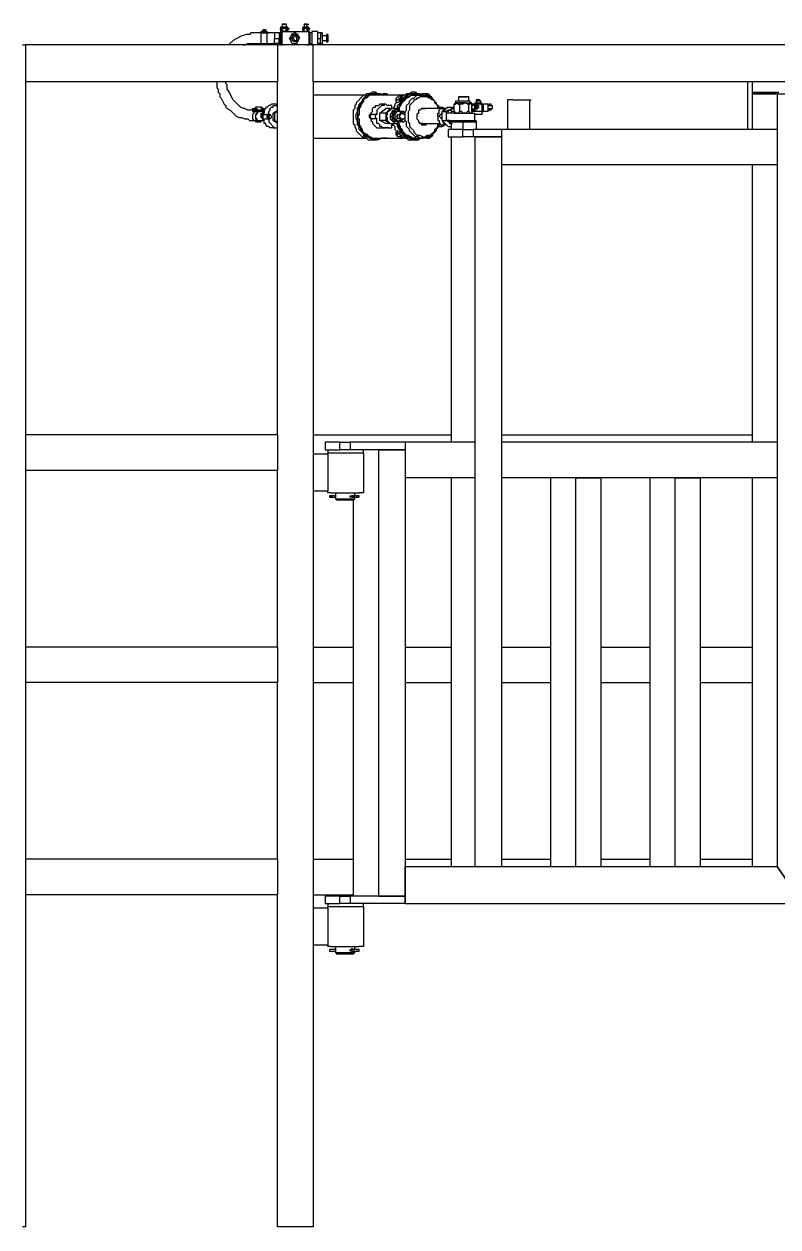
# Model space of a CAD drawing. Extents: x 855 to 1547, y 199 to 1196.
# Drawn here: x 897.3 to 949.6, y 198.6 to 282.2 of the extents above; entities that cross this region are included whole.
import ezdxf

# ---------------------------------------------------------------- set-up
doc = ezdxf.new("R2010")
doc.units = 0
doc.layers.add('2345-64C-02_Sort_layout', color=7, linetype='CONTINUOUS')

msp = doc.modelspace()

# ---------------------------------------------------------------- linework, layer by layer
at = {"layer": '2345-64C-02_Sort_layout', "color": 7}
for points in [[(913.83904, 281.63983), (913.73603, 281.63983)], [(913.73603, 281.63983), (913.83904, 281.63983)], [(913.73603, 281.53681), (913.73603, 281.63983)], [(914.04507, 281.63983), (914.04507, 281.74284), (913.83904, 281.74284), (913.83904, 281.53681), (914.04507, 281.53681), (914.04507, 281.63983), (913.94206, 281.74284), (913.94206, 281.53681), (913.94206, 281.63983), (914.04507, 281.63983)], [(914.14809, 281.63983), (914.04507, 281.63983)], [(914.04507, 281.63983), (914.14809, 281.63983)], [(914.14809, 281.53681), (914.14809, 281.63983)], [(915.17824, 281.94887), (915.07522, 281.94887), (915.07522, 281.84586), (915.17824, 281.84586)], [(915.07522, 281.74284), (915.07522, 281.84586), (915.17824, 281.84586)], [(915.17824, 281.84586), (915.07522, 281.84586)], [(915.07522, 281.74284), (915.07522, 281.63983)], [(915.07522, 281.74284), (915.07522, 281.63983), (915.17824, 281.63983)], [(915.17824, 281.63983), (915.07522, 281.63983), (915.07522, 281.53681)], [(915.17824, 281.63983), (915.07522, 281.63983)], [(915.07522, 281.63983), (915.07522, 281.53681)], [(915.17824, 282.1549), (915.17824, 281.94887)], [(915.17824, 282.1549), (915.28125, 282.1549)], [(915.17824, 282.1549), (915.28125, 282.1549), (915.17824, 282.1549)], [(915.48728, 281.94887), (915.17824, 281.94887)], [(915.17824, 281.74284), (915.17824, 281.84586)], [(915.28125, 281.84586), (915.17824, 281.84586)], [(915.28125, 281.84586), (915.17824, 281.84586)], [(915.17824, 281.63983), (915.17824, 281.74284)], [(915.28125, 281.63983), (915.17824, 281.74284)], [(915.17824, 281.63983), (916.9295, 281.63983)], [(915.17824, 281.63983), (915.17824, 281.53681)], [(915.17824, 281.63983), (916.9295, 281.63983)], [(915.28125, 282.1549), (915.38427, 282.1549)], [(915.48728, 282.1549), (915.28125, 282.1549)], [(915.48728, 281.84586), (915.38427, 281.84586), (915.28125, 281.84586), (915.48728, 281.84586)], [(915.48728, 281.74284), (915.38427, 281.63983), (915.28125, 281.63983)], [(915.48728, 282.1549), (915.38427, 282.1549)], [(915.48728, 281.94887), (915.48728, 282.1549)], [(915.5903, 281.84586), (915.5903, 281.94887), (915.48728, 281.94887)], [(915.48728, 281.74284), (915.48728, 281.84586)], [(915.5903, 281.84586), (915.48728, 281.84586)], [(915.5903, 281.84586), (915.48728, 281.84586)], [(915.48728, 281.63983), (915.48728, 281.74284)], [(915.5903, 281.74284), (915.5903, 281.63983), (915.48728, 281.63983)], [(915.5903, 281.84586), (915.69331, 281.84586)], [(915.5903, 281.74284), (915.5903, 281.84586)], [(915.5903, 281.63983), (915.5903, 281.74284)], [(916.72347, 281.94887), (916.62045, 281.94887), (916.62045, 281.84586)], [(916.62045, 281.84586), (916.72347, 281.84586)], [(916.62045, 281.84586), (916.72347, 281.84586)], [(916.62045, 281.74284), (916.62045, 281.84586)], [(916.9295, 281.84586), (916.82648, 281.84586), (916.62045, 281.84586)], [(916.62045, 281.74284), (916.62045, 281.63983)], [(916.62045, 281.63983), (916.72347, 281.74284)], [(916.62045, 281.74284), (916.62045, 281.63983)], [(916.72347, 282.1549), (916.82648, 282.1549)], [(916.72347, 282.1549), (916.72347, 281.94887)], [(916.72347, 282.1549), (916.82648, 282.1549), (916.72347, 282.1549)], [(916.9295, 281.94887), (916.72347, 281.94887)], [(916.72347, 281.74284), (916.72347, 281.84586)], [(916.82648, 281.84586), (916.72347, 281.84586)], [(916.82648, 281.63983), (916.72347, 281.63983), (916.72347, 281.74284)], [(916.82648, 282.1549), (916.9295, 282.1549)], [(916.9295, 282.1549), (916.82648, 282.1549)], [(916.82648, 281.84586), (917.03251, 281.84586)], [(916.9295, 281.74284), (916.9295, 281.63983), (916.82648, 281.63983)], [(916.9295, 282.1549), (917.03251, 282.1549)], [(916.9295, 281.94887), (916.9295, 282.1549)], [(917.03251, 281.84586), (917.03251, 281.94887), (916.9295, 281.94887)], [(916.9295, 281.74284), (916.9295, 281.84586)], [(917.03251, 281.84586), (916.9295, 281.84586)], [(917.03251, 281.63983), (916.9295, 281.74284)], [(917.03251, 281.53681), (917.03251, 281.63983), (916.9295, 281.63983)], [(917.03251, 281.53681), (917.03251, 281.63983), (916.9295, 281.63983)], [(917.03251, 281.63983), (916.9295, 281.63983)], [(917.03251, 281.84586), (917.13553, 281.84586)], [(917.03251, 281.74284), (917.03251, 281.84586)], [(917.03251, 281.63983), (917.03251, 281.74284)], [(917.03251, 281.74284), (917.03251, 281.63983)], [(917.03251, 281.63983), (917.03251, 281.53681)], [(917.6506, 281.63983), (917.23854, 281.63983)], [(917.23854, 281.63983), (917.23854, 280.71269)], [(917.6506, 281.63983), (917.6506, 280.71269)], [(897.1506, 280.71269), (897.35663, 280.71269)], [(914.86919, 280.71269), (897.35663, 280.71269)], [(914.86919, 280.71269), (914.86919, 278.13731), (897.35663, 278.13731)], [(897.35663, 280.71269), (897.35663, 278.13731)], [(913.73603, 281.53681), (913.01492, 281.53681), (912.91191, 281.4338), (912.70588, 281.4338), (912.39683, 281.33078), (911.77874, 281.02174), (911.4697, 280.71269)], [(912.49985, 280.71269), (912.60286, 280.71269), (912.80889, 280.81571), (913.73603, 280.81571)], [(913.73603, 280.81571), (913.73603, 281.53681), (914.14809, 281.53681)], [(913.73603, 281.53681), (913.83904, 281.53681)], [(913.73603, 280.81571), (914.14809, 280.81571)], [(914.66316, 281.53681), (914.56015, 281.53681), (914.35412, 281.53681), (914.14809, 281.53681)], [(914.14809, 280.81571), (914.14809, 281.53681)], [(914.14809, 281.53681), (914.2511, 281.53681)], [(914.14809, 280.81571), (914.35412, 280.81571), (914.45713, 280.81571), (914.66316, 280.81571)], [(914.97221, 281.53681), (914.66316, 281.53681)], [(914.66316, 281.53681), (914.66316, 281.12475)], [(914.97221, 281.12475), (914.66316, 281.12475)], [(914.66316, 280.81571), (914.66316, 281.12475)], [(914.97221, 280.81571), (914.66316, 280.81571)], [(914.86919, 280.71269), (914.97221, 280.71269)], [(915.07522, 281.53681), (914.97221, 281.53681)], [(914.97221, 281.53681), (914.97221, 281.12475)], [(914.97221, 280.81571), (914.97221, 281.12475)], [(914.97221, 280.81571), (915.07522, 280.81571), (915.17824, 280.81571)], [(917.23854, 280.71269), (914.97221, 280.71269)], [(915.07522, 281.53681), (915.17824, 281.53681)], [(915.07522, 280.81571), (915.07522, 281.53681)], [(915.07522, 281.53681), (915.07522, 281.12475)], [(915.07522, 281.12475), (915.07522, 280.81571)], [(915.07522, 280.81571), (915.07522, 280.71269), (915.17824, 280.71269)], [(915.07522, 280.81571), (915.07522, 280.71269)], [(915.17824, 280.81571), (915.17824, 281.53681)], [(915.17824, 280.81571), (915.17824, 280.71269)], [(916.9295, 280.71269), (915.17824, 280.71269)], [(915.69331, 281.12475), (915.89934, 281.53681)], [(915.69331, 281.12475), (915.79633, 281.02174), (915.79633, 280.91872), (915.89934, 280.81571), (916.20839, 280.81571)], [(916.10538, 280.91872), (916.00236, 280.91872), (915.89934, 281.02174), (915.89934, 281.12475), (915.79633, 281.12475), (915.79633, 281.22777), (915.89934, 281.22777), (915.89934, 281.33078), (916.00236, 281.4338), (916.20839, 281.4338), (916.20839, 281.33078), (916.31141, 281.22777), (916.31141, 281.02174), (916.20839, 281.02174), (916.20839, 280.91872), (916.10538, 280.91872)], [(916.41442, 281.22777), (916.31141, 281.33078), (916.31141, 281.4338), (916.20839, 281.4338), (916.10538, 281.53681), (916.00236, 281.53681), (916.00236, 281.4338), (915.89934, 281.4338)], [(916.10538, 281.02174), (916.20839, 281.02174), (916.20839, 281.22777), (916.10538, 281.33078), (916.00236, 281.33078), (916.00236, 281.22777), (915.89934, 281.22777), (915.89934, 281.12475), (916.00236, 281.12475), (916.00236, 281.02174), (916.10538, 281.02174)], [(916.20839, 280.81571), (916.41442, 281.22777)], [(916.9295, 280.71269), (917.03251, 280.71269), (917.03251, 280.81571)], [(916.9295, 280.71269), (917.03251, 280.71269), (917.03251, 280.81571)], [(917.13553, 281.53681), (917.03251, 281.53681)], [(917.03251, 281.53681), (917.03251, 280.81571)], [(917.03251, 281.53681), (917.03251, 280.81571)], [(917.03251, 280.81571), (917.13553, 280.81571), (917.23854, 280.81571)], [(917.03251, 280.81571), (917.03251, 280.71269)], [(917.23854, 281.53681), (917.13553, 281.53681)], [(917.13553, 280.81571), (917.13553, 281.53681)], [(917.23854, 280.71269), (917.34156, 280.71269)], [(978.84156, 280.71269), (917.34156, 280.71269)], [(978.84156, 278.13731), (917.34156, 278.13731), (917.34156, 280.71269)], [(917.85663, 281.53681), (917.6506, 281.53681)], [(917.85663, 281.12475), (917.6506, 281.12475)], [(917.85663, 280.81571), (917.6506, 280.81571)], [(917.95965, 281.53681), (917.85663, 281.53681)], [(917.85663, 281.53681), (917.85663, 281.12475)], [(917.85663, 280.81571), (917.85663, 281.12475)], [(917.85663, 280.81571), (917.95965, 280.81571)], [(917.95965, 281.53681), (917.95965, 280.81571)], [(918.26869, 281.33078), (917.95965, 281.33078)], [(917.95965, 281.02174), (918.26869, 281.02174)], [(918.37171, 281.4338), (918.26869, 281.4338)], [(918.26869, 281.4338), (918.26869, 280.91872)], [(918.26869, 280.91872), (918.37171, 280.91872)], [(918.37171, 281.4338), (918.37171, 280.91872)], [(897.35663, 278.13731), (897.35663, 253.61973)], [(910.64558, 278.13731), (910.64558, 277.72525), (910.74859, 277.62224), (910.74859, 277.41621), (910.85161, 277.31319), (910.85161, 277.10716), (910.95462, 277.00415), (911.16065, 276.59209), (911.26367, 276.48907), (911.26367, 276.38606), (911.36668, 276.28304), (911.57271, 276.18003), (911.98477, 275.76797), (912.1908, 275.66495), (912.39683, 275.66495), (912.60286, 275.56194), (912.80889, 275.56194), (912.91191, 275.45892), (913.01492, 275.45892), (913.22095, 275.45892), (913.22095, 275.45892)], [(913.11794, 276.18003), (912.80889, 276.18003), (912.60286, 276.28304), (912.49985, 276.28304), (912.29382, 276.38606), (911.77874, 276.90113), (911.4697, 277.51922), (911.36668, 277.62224), (911.36668, 277.93128), (911.26367, 278.0343), (911.26367, 278.13731)], [(914.86919, 253.61973), (914.86919, 278.13731)], [(917.34156, 278.13731), (917.34156, 252.28053)], [(921.46216, 277.41621), (921.25613, 277.31319), (921.0501, 277.31319), (920.94708, 277.21018), (920.84407, 277.21018), (920.32899, 276.6951), (920.32899, 276.59209), (920.22598, 276.48907), (920.22598, 276.28304), (920.12296, 276.18003), (920.12296, 275.25289), (920.22598, 275.14988), (920.22598, 275.04686), (920.32899, 274.84083), (920.32899, 274.73782), (920.63804, 274.42877), (920.74105, 274.32576), (920.84407, 274.32576), (920.94708, 274.22274), (921.0501, 274.22274), (921.15311, 274.11973), (921.46216, 274.11973)], [(922.18326, 277.21018), (922.08025, 277.21018), (921.97723, 277.31319), (921.35914, 277.31319), (921.25613, 277.21018), (921.15311, 277.21018), (920.94708, 277.00415), (920.84407, 277.00415), (920.74105, 276.90113), (920.74105, 276.6951), (920.53502, 276.48907), (920.53502, 276.38606), (920.43201, 276.18003), (920.43201, 275.35591), (920.53502, 275.14988), (920.53502, 275.04686), (920.63804, 274.94385), (920.63804, 274.84083), (920.74105, 274.6348), (920.94708, 274.42877), (921.0501, 274.42877), (921.25613, 274.22274), (921.46216, 274.22274), (921.56517, 274.11973), (921.66819, 274.11973), (921.46216, 274.11973), (921.35914, 274.22274), (921.25613, 274.22274), (921.0501, 274.32576), (920.94708, 274.32576), (920.84407, 274.42877), (920.84407, 274.53179), (920.53502, 274.84083), (920.53502, 275.04686), (920.43201, 275.14988), (920.43201, 275.45892), (920.32899, 275.56194), (920.32899, 275.87098), (920.43201, 276.07701), (920.43201, 276.28304), (920.53502, 276.48907), (920.53502, 276.59209), (920.84407, 276.90113), (920.84407, 277.00415), (920.94708, 277.10716), (921.0501, 277.21018), (921.25613, 277.21018), (921.35914, 277.31319), (921.56517, 277.31319), (921.66819, 277.41621), (921.7712, 277.31319), (922.08025, 277.31319), (922.18326, 277.21018)], [(921.66819, 277.41621), (921.46216, 277.41621)], [(923.21342, 276.28304), (923.21342, 276.48907), (923.41945, 276.6951), (923.41945, 276.79812), (923.83151, 277.21018), (923.93452, 277.21018), (924.03754, 277.31319), (924.34658, 277.31319), (924.4496, 277.41621)], [(924.14055, 277.41621), (924.03754, 277.31319), (923.83151, 277.31319), (923.72849, 277.21018), (923.62548, 277.21018), (923.52246, 277.10716), (923.41945, 277.10716)], [(924.4496, 277.41621), (924.14055, 277.41621)], [(924.4496, 277.41621), (924.55261, 277.31319), (924.75864, 277.31319), (924.86166, 277.21018), (924.96467, 277.21018)], [(947.52497, 278.13731), (947.52497, 274.84083)], [(947.83402, 278.13731), (947.83402, 274.84083)], [(947.93703, 277.41621), (947.93703, 277.31319)], [(947.93703, 277.41621), (949.48226, 277.41621)], [(949.48226, 277.41621), (949.68829, 277.41621)], [(914.56015, 276.59209), (914.45713, 276.59209), (914.35412, 276.48907), (914.2511, 276.48907), (914.14809, 276.38606), (914.04507, 276.38606), (914.04507, 276.28304), (913.94206, 276.18003), (913.94206, 275.974), (913.83904, 275.87098)], [(914.2511, 275.87098), (914.2511, 276.07701), (914.35412, 276.18003), (914.35412, 276.28304), (914.45713, 276.38606), (914.56015, 276.38606), (914.56015, 276.48907), (914.76618, 276.48907), (914.86919, 276.59209)], [(914.86919, 276.59209), (914.56015, 276.59209)], [(920.94708, 277.21018), (917.34156, 277.21018)], [(921.7712, 277.21018), (921.25613, 277.21018), (921.0501, 277.00415), (920.94708, 277.00415), (920.84407, 276.90113), (920.84407, 276.79812), (920.74105, 276.6951), (920.63804, 276.48907), (920.63804, 276.38606), (920.53502, 276.28304), (920.53502, 275.87098), (920.43201, 275.66495), (920.53502, 275.56194), (920.53502, 275.14988), (920.63804, 275.04686), (920.74105, 274.84083), (920.74105, 274.73782), (920.94708, 274.53179), (921.0501, 274.53179), (921.25613, 274.32576), (921.35914, 274.32576), (921.46216, 274.22274), (921.66819, 274.22274)], [(921.35914, 275.87098), (921.35914, 275.974), (921.46216, 276.07701), (921.46216, 276.28304), (921.56517, 276.38606), (921.66819, 276.38606), (921.66819, 276.48907), (921.87422, 276.48907), (921.97723, 276.59209)], [(923.62548, 277.21018), (921.56517, 277.21018)], [(922.59532, 276.48907), (922.49231, 276.48907), (922.38929, 276.59209), (922.28628, 276.59209), (922.28628, 276.48907), (922.08025, 276.48907), (921.7712, 276.18003), (921.7712, 275.87098)], [(922.38929, 276.59209), (921.97723, 276.59209)], [(922.49231, 277.31319), (922.18326, 277.31319)], [(922.49231, 277.31319), (922.49231, 277.21018)], [(922.49231, 277.21018), (922.49231, 277.31319)], [(923.1104, 276.79812), (923.1104, 276.6951), (923.00739, 276.59209), (923.00739, 276.48907), (922.90437, 276.28304)], [(923.21342, 276.90113), (923.1104, 276.90113), (923.1104, 277.00415), (923.21342, 277.10716), (923.31643, 277.10716)], [(923.1104, 276.90113), (923.21342, 276.90113)], [(923.41945, 276.79812), (923.21342, 276.6951), (923.1104, 276.79812), (923.1104, 276.90113), (923.21342, 276.90113)], [(923.1104, 276.79812), (923.1104, 276.90113)], [(924.4496, 277.31319), (924.03754, 277.31319), (923.93452, 277.21018), (923.83151, 277.21018), (923.52246, 276.90113), (923.52246, 276.79812), (923.31643, 276.59209), (923.31643, 276.38606), (923.21342, 276.28304), (923.21342, 276.18003)], [(923.21342, 276.90113), (923.31643, 276.90113), (923.31643, 277.00415), (923.41945, 277.00415)], [(923.21342, 276.90113), (923.31643, 276.90113)], [(923.31643, 276.18003), (923.31643, 276.38606), (923.41945, 276.48907), (923.52246, 276.6951), (923.52246, 276.79812), (923.72849, 277.00415), (923.83151, 277.00415), (923.93452, 277.10716), (924.03754, 277.10716), (924.14055, 277.21018), (924.4496, 277.21018)], [(923.31643, 277.10716), (923.31643, 277.21018), (923.41945, 277.21018), (923.41945, 277.10716), (923.41945, 277.00415)], [(924.4496, 277.21018), (924.14055, 277.21018), (923.93452, 277.10716), (923.83151, 277.10716), (923.72849, 277.00415), (923.72849, 276.90113), (923.41945, 276.59209), (923.41945, 276.48907), (923.31643, 276.38606), (923.31643, 276.18003)], [(924.4496, 277.21018), (924.14055, 277.21018), (923.93452, 277.10716), (923.83151, 277.10716), (923.72849, 277.00415), (923.72849, 276.90113), (923.41945, 276.59209), (923.41945, 276.48907), (923.31643, 276.38606), (923.31643, 276.18003)], [(923.41945, 277.00415), (923.31643, 276.90113)], [(923.41945, 276.79812), (923.31643, 276.90113)], [(923.41945, 277.21018), (923.52246, 277.21018)], [(923.41945, 277.21018), (923.41945, 277.10716)], [(923.52246, 277.10716), (923.41945, 277.21018)], [(923.52246, 277.10716), (923.41945, 277.10716), (923.41945, 277.00415)], [(923.41945, 277.10716), (923.52246, 277.10716)], [(923.41945, 276.79812), (923.52246, 277.00415)], [(923.52246, 277.00415), (923.52246, 277.10716)], [(923.52246, 277.00415), (923.52246, 277.10716)], [(923.72849, 275.76797), (923.72849, 276.07701), (923.83151, 276.18003), (923.83151, 276.48907), (924.03754, 276.6951), (924.03754, 276.79812), (924.24357, 277.00415), (924.34658, 277.00415), (924.55261, 277.21018), (925.27372, 277.21018), (925.37673, 277.10716), (925.47975, 277.10716), (925.89181, 276.6951), (925.89181, 276.59209), (925.99482, 276.48907), (926.09784, 276.38606), (926.09784, 276.28304)], [(925.06769, 277.10716), (924.75864, 277.10716), (924.65563, 277.00415), (924.55261, 277.00415), (924.4496, 276.90113), (924.34658, 276.90113), (924.34658, 276.79812), (924.03754, 276.48907), (924.03754, 276.18003), (923.93452, 276.07701), (923.93452, 275.35591), (924.03754, 275.25289), (924.03754, 275.04686), (924.34658, 274.73782), (924.34658, 274.6348), (924.55261, 274.42877), (924.65563, 274.42877), (924.75864, 274.42877), (924.96467, 274.32576), (925.1707, 274.32576), (925.27372, 274.42877), (925.47975, 274.42877), (925.78879, 274.73782), (925.78879, 274.84083), (925.99482, 275.04686), (925.99482, 275.14988), (926.09784, 275.25289)], [(924.4496, 277.21018), (924.34658, 277.21018)], [(924.86166, 277.21018), (924.75864, 277.31319), (924.65563, 277.31319), (924.55261, 277.31319), (924.4496, 277.31319)], [(924.96467, 277.21018), (924.4496, 277.21018)], [(924.55261, 277.21018), (924.4496, 277.21018)], [(925.27372, 277.31319), (924.86166, 277.31319)], [(926.09784, 276.28304), (925.99482, 276.38606), (925.99482, 276.48907), (925.78879, 276.6951), (925.78879, 276.79812), (925.68578, 276.90113), (925.58276, 276.90113), (925.47975, 277.00415), (925.37673, 277.00415), (925.27372, 277.10716), (925.06769, 277.10716)], [(925.27372, 277.31319), (925.1707, 277.21018)], [(925.27372, 277.31319), (925.37673, 277.31319)], [(925.27372, 277.21018), (925.27372, 277.31319)], [(925.37673, 277.21018), (925.27372, 277.31319)], [(925.27372, 277.31319), (925.37673, 277.21018)], [(925.37673, 277.21018), (925.27372, 277.31319)], [(925.37673, 277.10716), (925.47975, 277.21018)], [(925.47975, 277.21018), (925.37673, 277.21018)], [(925.58276, 277.10716), (925.47975, 277.10716), (925.47975, 277.21018), (925.37673, 277.21018)], [(925.58276, 277.10716), (925.47975, 277.10716), (925.47975, 277.21018)], [(925.58276, 277.00415), (925.58276, 277.10716)], [(925.58276, 277.00415), (925.58276, 277.10716)], [(925.58276, 277.00415), (925.68578, 277.00415)], [(927.43703, 276.79812), (927.231, 276.79812), (927.231, 276.6951), (927.12799, 276.59209)], [(927.12799, 276.07701), (927.12799, 276.59209), (927.231, 276.59209), (927.33402, 276.6951)], [(927.12799, 276.59209), (927.231, 276.59209)], [(927.12799, 276.59209), (927.231, 276.59209)], [(927.84909, 276.6951), (927.33402, 276.6951), (927.231, 276.6951)], [(927.33402, 276.6951), (927.43703, 276.59209), (927.54005, 276.59209)], [(927.43703, 277.10716), (927.43703, 276.79812)], [(927.43703, 277.10716), (927.54005, 277.10716)], [(927.54005, 277.10716), (927.43703, 277.10716)], [(927.43703, 277.10716), (927.54005, 277.10716)], [(928.15814, 276.79812), (927.43703, 276.79812)], [(928.15814, 277.10716), (927.54005, 277.10716), (928.05512, 277.10716)], [(927.84909, 276.6951), (927.74608, 276.59209), (927.64306, 276.59209), (927.54005, 276.59209)], [(927.54005, 276.07701), (927.54005, 276.59209)], [(927.84909, 276.6951), (928.26115, 276.6951)], [(928.15814, 276.59209), (928.05512, 276.59209), (927.95211, 276.6951), (927.84909, 276.6951)], [(928.15814, 277.10716), (928.05512, 277.10716)], [(928.15814, 276.79812), (928.15814, 277.10716)], [(928.36417, 276.6951), (928.26115, 276.6951), (928.26115, 276.79812), (928.15814, 276.79812)], [(928.26115, 276.6951), (928.26115, 276.59209), (928.15814, 276.59209)], [(928.15814, 276.07701), (928.15814, 276.59209)], [(928.36417, 276.6951), (928.26115, 276.6951)], [(928.36417, 276.59209), (928.26115, 276.6951)], [(928.36417, 276.59209), (928.36417, 276.6951)], [(928.36417, 276.07701), (928.36417, 276.59209)], [(929.08527, 276.59209), (928.87924, 276.59209), (928.36417, 276.59209)], [(928.36417, 276.59209), (928.46718, 276.59209)], [(928.46718, 276.59209), (928.36417, 276.59209)], [(928.46718, 276.59209), (928.5702, 276.59209)], [(928.5702, 276.6951), (928.5702, 276.59209)], [(928.5702, 276.6951), (928.98226, 276.6951)], [(928.5702, 276.18003), (928.67321, 276.18003), (928.67321, 276.48907), (928.5702, 276.59209)], [(928.67321, 276.90113), (928.67321, 276.79812)], [(928.77623, 276.90113), (928.67321, 276.90113)], [(928.67321, 276.79812), (928.67321, 276.6951)], [(928.98226, 276.79812), (928.67321, 276.79812)], [(928.87924, 276.90113), (928.77623, 276.90113)], [(928.98226, 276.79812), (928.87924, 276.90113)], [(928.98226, 276.6951), (928.98226, 276.79812)], [(928.98226, 276.59209), (928.98226, 276.6951)], [(928.98226, 276.6951), (928.98226, 276.59209)], [(928.98226, 276.6951), (928.98226, 276.59209)], [(928.98226, 276.6951), (929.08527, 276.6951)], [(928.98226, 276.59209), (929.08527, 276.59209)], [(929.08527, 276.07701), (929.08527, 276.59209)], [(929.08527, 276.59209), (929.18829, 276.59209)], [(929.18829, 276.07701), (929.18829, 276.59209)], [(929.49733, 276.59209), (929.18829, 276.59209)], [(929.49733, 276.07701), (929.49733, 276.59209)], [(929.49733, 276.59209), (929.60035, 276.59209)], [(929.70336, 276.59209), (929.60035, 276.59209)], [(929.70336, 276.48907), (929.70336, 276.59209)], [(930.83653, 276.90113), (930.83653, 274.84083)], [(931.24859, 276.90113), (930.83653, 276.90113)], [(931.24859, 276.90113), (932.38176, 276.90113), (932.38176, 274.84083)], [(932.38176, 276.90113), (932.38176, 274.84083)], [(932.38176, 276.90113), (932.48477, 276.90113)], [(949.58527, 277.31319), (947.83402, 277.31319)], [(947.83402, 277.31319), (947.83402, 274.84083)], [(947.93703, 277.31319), (949.48226, 277.31319)], [(949.58527, 277.31319), (949.58527, 223.64234)], [(951.33653, 277.31319), (951.33653, 221.06696), (949.58527, 223.64234)], [(949.58527, 277.31319), (951.33653, 277.31319)], [(913.11794, 276.18003), (913.11794, 276.28304)], [(913.11794, 276.28304), (913.22095, 276.28304)], [(913.11794, 276.18003), (913.11794, 276.07701)], [(913.22095, 276.07701), (913.22095, 275.974), (913.11794, 275.87098), (913.11794, 275.56194), (913.22095, 275.45892), (913.32397, 275.45892), (913.32397, 275.35591), (913.42698, 275.35591)], [(913.11794, 276.07701), (913.22095, 276.07701)], [(913.22095, 276.28304), (913.32397, 276.28304)], [(913.22095, 276.28304), (913.32397, 276.18003), (913.22095, 276.07701), (913.32397, 276.07701)], [(913.22095, 276.07701), (913.22095, 276.28304)], [(913.22095, 276.28304), (913.32397, 276.28304), (913.42698, 276.18003)], [(913.22095, 276.07701), (913.22095, 276.28304)], [(913.22095, 276.28304), (913.32397, 276.28304)], [(913.53, 276.07701), (913.22095, 276.07701)], [(913.22095, 276.07701), (913.32397, 276.07701)], [(913.22095, 276.07701), (913.32397, 276.07701)], [(913.22095, 276.07701), (913.32397, 276.07701)], [(913.22095, 276.07701), (913.32397, 276.07701)], [(913.73603, 276.38606), (913.32397, 276.38606)], [(913.32397, 276.28304), (913.32397, 276.38606), (913.32397, 276.28304)], [(913.32397, 276.28304), (913.42698, 276.28304), (913.42698, 276.18003)], [(913.32397, 276.18003), (913.42698, 276.18003)], [(913.42698, 276.18003), (913.32397, 276.07701)], [(913.42698, 276.18003), (913.42698, 276.07701), (913.32397, 276.07701)], [(913.42698, 276.18003), (913.32397, 276.07701)], [(913.32397, 276.07701), (913.42698, 276.07701)], [(913.83904, 275.974), (913.83904, 276.07701), (913.53, 276.07701), (913.42698, 275.974), (913.42698, 275.87098), (913.32397, 275.87098), (913.32397, 275.66495), (913.42698, 275.56194), (913.42698, 275.45892), (913.53, 275.45892), (913.53, 275.35591), (913.63301, 275.35591), (913.73603, 275.45892)], [(913.53, 276.07701), (913.32397, 275.87098), (913.32397, 275.56194), (913.42698, 275.45892), (913.53, 275.45892), (913.53, 275.35591), (913.73603, 275.35591), (913.73603, 275.45892), (913.83904, 275.45892)], [(913.53, 276.18003), (913.42698, 276.18003)], [(913.42698, 276.18003), (913.53, 276.18003), (913.63301, 276.18003)], [(913.53, 276.07701), (913.53, 276.18003)], [(913.83904, 276.18003), (913.53, 276.18003)], [(913.53, 276.07701), (913.63301, 276.07701)], [(913.63301, 276.07701), (913.53, 276.07701)], [(913.63301, 276.18003), (913.73603, 276.18003)], [(913.94206, 276.07701), (913.83904, 276.07701), (913.63301, 276.07701)], [(913.83904, 276.28304), (913.73603, 276.38606)], [(913.73603, 276.38606), (913.73603, 276.28304), (913.83904, 276.28304), (913.83904, 276.18003)], [(913.83904, 275.56194), (913.73603, 275.66495), (913.73603, 275.974), (913.83904, 275.974), (913.83904, 276.07701), (913.94206, 276.07701)], [(913.83904, 275.974), (913.73603, 275.76797)], [(913.83904, 275.76797), (913.73603, 275.76797)], [(913.73603, 275.76797), (913.83904, 275.56194)], [(913.83904, 276.28304), (913.94206, 276.28304), (913.94206, 276.18003), (913.83904, 276.18003)], [(913.83904, 276.07701), (913.83904, 276.18003)], [(913.83904, 276.07701), (913.83904, 276.18003)], [(913.83904, 275.974), (913.94206, 276.07701)], [(913.83904, 275.974), (913.94206, 275.974)], [(913.83904, 275.87098), (913.83904, 275.974)], [(913.94206, 275.974), (913.83904, 275.974), (913.94206, 275.974)], [(913.83904, 275.87098), (913.83904, 275.56194)], [(913.83904, 275.87098), (914.2511, 275.87098), (914.14809, 275.87098), (914.14809, 275.66495), (914.2511, 275.66495), (914.2511, 275.56194)], [(914.2511, 275.76797), (914.14809, 275.76797), (914.2511, 275.87098)], [(914.35412, 275.56194), (914.2511, 275.56194), (914.14809, 275.66495), (914.14809, 275.76797)], [(914.35412, 275.87098), (914.2511, 275.76797)], [(914.35412, 275.87098), (914.2511, 275.87098)], [(914.2511, 275.76797), (914.2511, 275.66495)], [(914.45713, 275.76797), (914.35412, 275.87098)], [(914.45713, 275.66495), (914.45713, 275.76797)], [(914.56015, 275.974), (914.86919, 276.18003)], [(914.56015, 275.45892), (914.56015, 275.974)], [(914.66316, 275.974), (914.56015, 275.974)], [(914.86919, 276.07701), (914.66316, 275.974)], [(914.66316, 275.974), (914.66316, 275.45892)], [(921.7712, 275.56194), (921.35914, 275.56194), (921.35914, 275.66495), (921.25613, 275.66495), (921.25613, 275.87098), (921.35914, 275.87098)], [(921.25613, 275.76797), (921.35914, 275.87098), (921.46216, 275.87098)], [(921.25613, 275.76797), (921.35914, 275.76797)], [(921.25613, 275.66495), (921.25613, 275.76797)], [(921.7712, 275.87098), (921.35914, 275.87098)], [(922.59532, 274.94385), (922.18326, 274.94385), (922.08025, 275.04686), (921.97723, 275.04686), (921.97723, 275.14988), (921.87422, 275.25289), (921.7712, 275.25289), (921.7712, 275.56194), (921.66819, 275.66495), (921.66819, 275.87098), (921.7712, 275.87098)], [(922.38929, 275.974), (921.97723, 275.974), (922.38929, 276.28304)], [(921.97723, 275.45892), (921.97723, 275.974)], [(922.69834, 276.28304), (922.38929, 275.974)], [(922.69834, 276.28304), (922.38929, 276.28304)], [(922.80135, 276.28304), (922.69834, 276.18003), (922.59532, 276.18003), (922.59532, 276.07701), (922.49231, 276.07701), (922.49231, 275.87098), (922.38929, 275.76797), (922.49231, 275.66495), (922.49231, 275.45892), (922.69834, 275.25289), (922.80135, 275.25289)], [(922.38929, 275.974), (922.38929, 275.45892)], [(922.69834, 276.48907), (922.49231, 276.48907)], [(922.80135, 276.38606), (922.80135, 276.48907), (922.59532, 276.48907)], [(922.69834, 276.18003), (922.69834, 276.28304)], [(923.41945, 275.974), (923.41945, 276.07701), (923.31643, 276.18003), (923.21342, 276.18003), (923.1104, 276.28304), (923.00739, 276.18003), (922.90437, 276.18003), (922.80135, 276.07701), (922.80135, 275.974), (922.69834, 275.87098), (922.69834, 275.56194), (923.00739, 275.25289), (923.1104, 275.25289)], [(922.90437, 276.28304), (922.80135, 276.28304), (922.80135, 276.38606)], [(923.1104, 276.28304), (922.80135, 276.28304)], [(922.90437, 276.07701), (922.80135, 275.76797)], [(922.90437, 275.35591), (922.80135, 275.76797)], [(922.90437, 275.76797), (922.80135, 275.76797)], [(923.21342, 276.07701), (923.1104, 276.07701), (923.00739, 275.974), (923.00739, 275.87098), (922.90437, 275.87098), (922.90437, 275.66495), (923.00739, 275.56194), (923.00739, 275.45892), (923.1104, 275.45892), (923.21342, 275.35591)], [(923.00739, 276.07701), (922.90437, 276.07701)], [(923.00739, 276.07701), (922.90437, 275.76797)], [(923.00739, 275.35591), (922.90437, 275.76797)], [(923.52246, 275.974), (923.41945, 275.974), (923.41945, 276.07701), (923.21342, 276.07701), (923.00739, 275.87098), (923.00739, 275.56194), (923.1104, 275.56194), (923.1104, 275.45892), (923.21342, 275.45892), (923.31643, 275.35591)], [(923.41945, 276.07701), (923.00739, 276.07701)], [(923.31643, 275.56194), (923.21342, 275.56194), (923.21342, 275.66495), (923.1104, 275.76797), (923.21342, 275.76797), (923.21342, 275.87098), (923.31643, 275.87098)], [(923.31643, 276.07701), (923.21342, 276.07701)], [(923.52246, 275.56194), (923.62548, 275.56194), (923.72849, 275.66495), (923.72849, 275.87098), (923.62548, 275.87098), (923.62548, 275.974), (923.41945, 275.974), (923.41945, 275.87098), (923.31643, 275.76797), (923.31643, 275.66495), (923.41945, 275.66495), (923.41945, 275.56194), (923.52246, 275.56194)], [(923.41945, 275.974), (923.31643, 275.87098), (923.31643, 275.56194), (923.41945, 275.56194)], [(923.31643, 275.87098), (923.41945, 275.87098)], [(923.72849, 275.76797), (923.72849, 275.974), (923.62548, 276.07701), (923.41945, 276.07701)], [(923.52246, 276.07701), (923.41945, 276.07701)], [(923.41945, 276.07701), (923.52246, 276.07701)], [(923.52246, 275.974), (923.41945, 275.974)], [(923.41945, 275.974), (923.52246, 275.974), (923.62548, 275.974)], [(923.41945, 275.45892), (923.52246, 275.35591), (923.62548, 275.35591), (923.72849, 275.45892), (923.72849, 275.76797)], [(926.09784, 275.25289), (926.09784, 275.14988), (925.99482, 274.94385), (925.89181, 274.84083), (925.89181, 274.73782), (925.58276, 274.42877), (925.47975, 274.42877), (925.37673, 274.32576), (925.27372, 274.32576), (925.1707, 274.22274), (924.75864, 274.22274), (924.65563, 274.32576), (924.4496, 274.32576), (924.03754, 274.73782), (924.03754, 274.84083), (923.83151, 275.04686), (923.83151, 275.35591), (923.72849, 275.45892), (923.72849, 275.56194), (923.72849, 275.76797)], [(925.06769, 276.28304), (924.86166, 276.28304), (924.75864, 276.18003), (924.65563, 276.18003), (924.65563, 275.974), (924.55261, 275.87098), (924.55261, 275.56194), (924.65563, 275.45892), (924.65563, 275.35591), (924.75864, 275.25289), (924.86166, 275.25289), (924.86166, 275.14988), (925.1707, 275.14988), (925.27372, 275.25289)], [(924.75864, 276.18003), (924.86166, 276.28304)], [(926.20085, 276.28304), (924.86166, 276.28304)], [(924.86166, 276.28304), (924.96467, 276.28304)], [(924.96467, 276.28304), (925.06769, 276.28304), (925.1707, 276.28304)], [(925.27372, 276.28304), (925.1707, 276.28304), (925.06769, 276.28304)], [(925.99482, 275.76797), (925.99482, 275.87098), (925.99482, 275.974), (926.09784, 275.974), (926.09784, 276.18003), (926.20085, 276.28304), (926.40688, 276.28304)], [(925.99482, 275.76797), (925.99482, 275.66495), (925.99482, 275.45892), (926.09784, 275.45892)], [(925.99482, 275.76797), (926.09784, 275.76797), (926.20085, 275.66495), (926.30387, 275.56194)], [(926.09784, 276.38606), (926.30387, 276.38606), (926.30387, 276.28304)], [(926.09784, 275.76797), (926.20085, 275.87098), (926.30387, 275.974)], [(926.20085, 276.28304), (926.30387, 276.28304)], [(926.30387, 276.38606), (926.5099, 276.28304)], [(926.30387, 276.07701), (926.40688, 276.18003), (926.40688, 276.28304)], [(926.5099, 276.18003), (926.40688, 276.18003), (926.30387, 276.07701)], [(926.30387, 276.07701), (926.61291, 276.07701)], [(926.30387, 275.45892), (926.30387, 275.56194), (926.30387, 275.66495), (926.30387, 275.76797), (926.30387, 275.87098), (926.30387, 275.974), (926.30387, 276.07701)], [(926.30387, 275.66495), (926.30387, 275.76797)], [(926.40688, 276.18003), (926.5099, 276.18003), (926.5099, 276.28304)], [(926.61291, 276.28304), (926.5099, 276.28304), (926.40688, 276.28304)], [(926.71593, 276.38606), (926.61291, 276.28304), (926.5099, 276.28304), (926.5099, 276.18003)], [(926.92196, 276.18003), (926.71593, 276.18003), (926.61291, 276.07701)], [(926.61291, 275.974), (926.61291, 276.07701)], [(926.61291, 275.45892), (926.61291, 275.974)], [(927.54005, 275.974), (926.61291, 275.974)], [(926.71593, 276.38606), (927.02497, 276.38606), (927.02497, 276.28304), (926.92196, 276.28304), (926.92196, 276.18003)], [(926.71593, 275.974), (926.71593, 276.07701), (926.81894, 276.18003), (926.92196, 276.18003)], [(926.92196, 276.18003), (926.92196, 276.28304), (927.12799, 276.28304)], [(927.02497, 276.07701), (926.92196, 276.07701), (926.92196, 275.974)], [(927.12799, 276.07701), (926.92196, 276.07701), (926.92196, 275.974)], [(927.02497, 276.38606), (927.12799, 276.38606)], [(927.12799, 276.07701), (927.02497, 276.07701)], [(927.12799, 276.07701), (927.231, 275.974), (927.33402, 275.974)], [(927.12799, 276.07701), (927.12799, 275.974)], [(927.12799, 275.974), (927.231, 275.974)], [(927.33402, 275.974), (927.43703, 275.974), (927.54005, 276.07701)], [(927.84909, 275.974), (927.74608, 275.974), (927.64306, 276.07701), (927.54005, 276.07701)], [(927.54005, 275.974), (927.74608, 275.974), (928.5702, 275.974)], [(928.15814, 276.07701), (928.05512, 276.07701), (927.95211, 275.974), (927.84909, 275.974)], [(928.26115, 275.974), (928.15814, 276.07701)], [(928.36417, 276.07701), (928.36417, 275.974), (928.26115, 275.974)], [(928.36417, 276.28304), (928.46718, 276.28304), (928.46718, 276.18003), (928.5702, 276.28304), (928.5702, 276.48907), (928.36417, 276.48907), (928.36417, 276.38606)], [(928.46718, 276.18003), (928.36417, 276.18003)], [(928.36417, 276.18003), (928.46718, 276.18003)], [(928.36417, 276.18003), (928.46718, 276.18003)], [(929.08527, 276.07701), (928.36417, 276.07701)], [(928.36417, 275.974), (928.46718, 275.974)], [(928.46718, 276.18003), (928.5702, 276.18003)], [(928.5702, 275.45892), (928.5702, 275.974)], [(929.08527, 275.87098), (928.5702, 275.87098)], [(928.67321, 276.48907), (928.77623, 276.48907), (928.67321, 276.48907)], [(928.77623, 276.48907), (928.67321, 276.38606)], [(928.67321, 276.48907), (928.77623, 276.48907)], [(928.77623, 276.38606), (928.77623, 276.28304), (928.67321, 276.28304), (928.77623, 276.38606)], [(928.67321, 276.38606), (928.77623, 276.38606), (928.87924, 276.38606)], [(928.67321, 276.28304), (928.77623, 276.28304)], [(928.67321, 276.28304), (928.77623, 276.28304)], [(928.77623, 276.48907), (928.87924, 276.48907)], [(928.77623, 276.38606), (928.87924, 276.38606)], [(928.77623, 276.38606), (928.87924, 276.38606)], [(929.08527, 275.87098), (929.08527, 276.07701)], [(929.08527, 276.07701), (929.18829, 276.07701)], [(929.49733, 276.07701), (929.18829, 276.07701)], [(929.49733, 276.48907), (929.80638, 276.48907)], [(929.49733, 276.28304), (929.80638, 276.28304)], [(929.49733, 276.18003), (929.60035, 276.18003)], [(929.70336, 276.18003), (929.60035, 276.18003)], [(929.70336, 276.18003), (929.70336, 276.28304)], [(929.80638, 276.28304), (929.80638, 276.48907)], [(913.42698, 275.35591), (913.63301, 275.35591)], [(913.53, 275.45892), (913.73603, 275.45892), (913.83904, 275.45892), (913.94206, 275.45892)], [(913.53, 275.45892), (913.63301, 275.45892)], [(913.83904, 275.45892), (913.83904, 275.66495)], [(913.83904, 275.56194), (914.2511, 275.56194)], [(914.56015, 274.94385), (914.35412, 274.94385), (914.2511, 275.04686), (914.14809, 275.04686), (914.04507, 275.14988), (914.04507, 275.25289), (913.94206, 275.25289), (913.94206, 275.45892), (913.83904, 275.56194)], [(913.83904, 275.45892), (913.94206, 275.45892)], [(913.94206, 275.45892), (913.83904, 275.45892)], [(913.94206, 275.45892), (913.83904, 275.45892)], [(913.83904, 275.45892), (913.94206, 275.45892)], [(914.2511, 275.66495), (914.14809, 275.66495)], [(914.2511, 275.66495), (914.35412, 275.56194)], [(914.2511, 275.56194), (914.2511, 275.35591), (914.66316, 274.94385), (914.86919, 274.94385)], [(914.35412, 275.56194), (914.45713, 275.66495)], [(914.86919, 275.25289), (914.56015, 275.45892)], [(914.66316, 275.45892), (914.56015, 275.45892)], [(914.56015, 274.94385), (914.86919, 274.94385)], [(914.66316, 275.45892), (914.86919, 275.35591)], [(921.25613, 275.66495), (921.35914, 275.66495)], [(921.35914, 275.56194), (921.25613, 275.66495)], [(921.35914, 275.56194), (921.35914, 275.45892), (921.46216, 275.35591), (921.46216, 275.25289), (921.7712, 274.94385), (921.97723, 274.94385)], [(921.35914, 275.56194), (921.46216, 275.56194)], [(922.69834, 275.25289), (922.38929, 275.25289), (921.97723, 275.45892)], [(922.38929, 275.45892), (921.97723, 275.45892)], [(921.97723, 274.94385), (922.38929, 274.94385)], [(922.38929, 275.45892), (922.69834, 275.25289), (922.80135, 275.25289)], [(922.49231, 274.94385), (922.69834, 274.94385)], [(922.59532, 274.94385), (922.80135, 274.94385), (922.80135, 275.14988)], [(922.80135, 275.25289), (923.1104, 275.25289)], [(922.80135, 275.14988), (922.90437, 275.14988), (922.90437, 275.25289)], [(923.00739, 275.35591), (922.90437, 275.35591)], [(922.90437, 275.25289), (922.90437, 275.14988), (923.00739, 275.04686), (923.00739, 274.84083), (923.1104, 274.73782)], [(923.41945, 275.35591), (923.00739, 275.35591)], [(923.1104, 275.25289), (923.21342, 275.25289), (923.31643, 275.35591), (923.41945, 275.35591), (923.41945, 275.45892)], [(923.21342, 275.35591), (923.31643, 275.35591)], [(923.21342, 275.25289), (923.21342, 275.14988), (923.31643, 274.94385), (923.31643, 274.84083), (923.83151, 274.32576), (923.93452, 274.32576), (924.03754, 274.22274), (924.14055, 274.22274), (924.24357, 274.11973), (924.65563, 274.11973), (924.75864, 274.22274), (924.86166, 274.22274)], [(924.96467, 274.22274), (924.75864, 274.22274), (924.65563, 274.11973), (924.14055, 274.11973), (924.03754, 274.22274), (923.93452, 274.22274), (923.83151, 274.32576), (923.72849, 274.32576), (923.41945, 274.6348), (923.41945, 274.73782), (923.31643, 274.84083), (923.21342, 275.04686), (923.21342, 275.25289)], [(923.31643, 275.56194), (923.41945, 275.56194)], [(923.31643, 275.35591), (923.31643, 275.45892), (923.41945, 275.45892), (923.52246, 275.56194)], [(924.4496, 274.22274), (924.24357, 274.22274), (924.14055, 274.32576), (923.93452, 274.32576), (923.41945, 274.84083), (923.41945, 275.04686), (923.31643, 275.14988), (923.31643, 275.25289)], [(923.31643, 275.25289), (923.31643, 275.04686), (923.52246, 274.84083), (923.52246, 274.73782), (923.93452, 274.32576), (924.14055, 274.32576), (924.24357, 274.22274), (924.55261, 274.22274)], [(923.31643, 275.25289), (923.31643, 275.04686), (923.52246, 274.84083), (923.52246, 274.73782), (923.83151, 274.42877), (923.93452, 274.42877), (924.03754, 274.32576), (924.14055, 274.32576), (924.24357, 274.22274), (924.4496, 274.22274)], [(923.41945, 275.56194), (923.52246, 275.56194)], [(923.41945, 275.45892), (923.52246, 275.45892), (923.62548, 275.56194)], [(923.41945, 275.45892), (923.52246, 275.35591)], [(923.41945, 275.35591), (923.41945, 275.45892)], [(924.96467, 275.25289), (924.86166, 275.25289), (924.75864, 275.25289)], [(924.86166, 275.25289), (926.20085, 275.25289)], [(925.1707, 275.25289), (925.06769, 275.14988), (924.96467, 275.14988)], [(926.09784, 275.45892), (926.09784, 275.35591), (926.20085, 275.14988)], [(926.09784, 275.04686), (926.30387, 275.04686)], [(926.20085, 275.14988), (926.40688, 275.14988)], [(926.71593, 275.04686), (926.61291, 275.14988), (926.5099, 275.25289), (926.40688, 275.35591), (926.30387, 275.45892), (926.61291, 275.45892)], [(926.30387, 275.35591), (926.40688, 275.35591), (926.40688, 275.14988)], [(926.30387, 275.04686), (926.30387, 275.14988)], [(926.30387, 275.04686), (926.5099, 275.14988)], [(926.5099, 275.25289), (926.40688, 275.25289)], [(926.61291, 275.14988), (926.5099, 275.14988), (926.40688, 275.14988)], [(926.81894, 275.45892), (926.61291, 275.45892)], [(926.92196, 275.25289), (926.71593, 275.35591), (926.61291, 275.45892)], [(926.61291, 275.45892), (926.71593, 275.45892), (926.71593, 275.35591), (926.81894, 275.35591), (926.81894, 275.25289), (926.92196, 275.25289), (927.02497, 275.25289)], [(926.71593, 275.04686), (926.92196, 275.04686)], [(926.81894, 275.45892), (926.81894, 275.35591)], [(926.81894, 275.45892), (927.74608, 275.45892)], [(926.81894, 275.35591), (927.74608, 275.35591)], [(926.92196, 275.35591), (926.92196, 274.84083)], [(927.74608, 275.45892), (928.67321, 275.45892)], [(927.74608, 275.35591), (927.74608, 274.84083)], [(927.74608, 275.35591), (928.67321, 275.35591)], [(928.67321, 275.35591), (928.67321, 275.45892)], [(928.67321, 275.35591), (928.67321, 274.84083)], [(917.34156, 274.22274), (920.94708, 274.22274)], [(921.46216, 274.11973), (921.66819, 274.11973)], [(921.56517, 274.22274), (923.62548, 274.22274)], [(921.66819, 274.11973), (921.7712, 274.11973), (921.97723, 274.22274), (922.08025, 274.22274), (922.18326, 274.22274)], [(922.18326, 274.22274), (922.08025, 274.22274), (921.87422, 274.11973), (921.66819, 274.11973)], [(921.66819, 274.22274), (921.7712, 274.22274)], [(922.49231, 274.22274), (922.18326, 274.22274)], [(922.49231, 274.22274), (922.59532, 274.22274)], [(922.49231, 274.22274), (922.59532, 274.22274)], [(923.21342, 274.73782), (923.1104, 274.6348), (923.21342, 274.6348), (923.21342, 274.53179), (923.31643, 274.53179), (923.41945, 274.42877)], [(923.1104, 274.6348), (923.21342, 274.6348)], [(923.41945, 274.32576), (923.31643, 274.32576), (923.21342, 274.32576), (923.21342, 274.42877), (923.1104, 274.42877), (923.1104, 274.6348)], [(923.1104, 274.6348), (923.1104, 274.53179)], [(923.1104, 274.53179), (923.21342, 274.53179)], [(923.41945, 274.6348), (923.21342, 274.73782)], [(923.21342, 274.6348), (923.31643, 274.53179)], [(923.41945, 274.6348), (923.31643, 274.53179)], [(923.31643, 274.53179), (923.41945, 274.42877)], [(923.52246, 274.53179), (923.41945, 274.6348)], [(923.41945, 274.32576), (923.41945, 274.42877)], [(923.41945, 274.42877), (923.52246, 274.42877)], [(923.41945, 274.32576), (923.52246, 274.42877), (923.41945, 274.32576)], [(923.41945, 274.32576), (923.52246, 274.32576)], [(923.41945, 274.32576), (923.62548, 274.32576), (923.72849, 274.22274), (923.83151, 274.22274), (923.93452, 274.11973), (924.14055, 274.11973)], [(923.52246, 274.53179), (923.52246, 274.42877)], [(923.52246, 274.53179), (923.52246, 274.42877)], [(924.14055, 274.11973), (924.4496, 274.11973)], [(924.34658, 274.22274), (924.4496, 274.22274)], [(924.4496, 274.22274), (924.96467, 274.22274)], [(925.27372, 274.22274), (924.86166, 274.22274)], [(925.27372, 274.22274), (925.1707, 274.22274)], [(925.27372, 274.22274), (925.37673, 274.32576)], [(925.27372, 274.22274), (925.37673, 274.22274)], [(925.27372, 274.22274), (925.37673, 274.22274)], [(925.27372, 274.22274), (925.37673, 274.22274)], [(925.27372, 274.22274), (925.37673, 274.22274)], [(925.37673, 274.32576), (925.47975, 274.32576)], [(925.37673, 274.22274), (925.37673, 274.32576), (925.47975, 274.32576)], [(925.58276, 274.32576), (925.47975, 274.32576), (925.47975, 274.22274), (925.37673, 274.22274)], [(925.58276, 274.32576), (925.47975, 274.32576)], [(925.58276, 274.42877), (925.68578, 274.42877)], [(925.58276, 274.42877), (925.58276, 274.32576)], [(925.58276, 274.32576), (925.58276, 274.42877)], [(926.71593, 274.84083), (926.71593, 274.32576), (927.74608, 274.32576)], [(927.74608, 274.84083), (926.71593, 274.84083)], [(926.92196, 274.32576), (926.92196, 253.10465)], [(928.46718, 274.84083), (928.46718, 274.32576), (927.74608, 274.32576), (927.74608, 274.84083), (928.46718, 274.84083)], [(930.42447, 274.84083), (930.42447, 274.32576), (928.46718, 274.32576)], [(930.42447, 274.84083), (928.46718, 274.84083)], [(928.5702, 274.32576), (928.5702, 223.64234), (930.42447, 223.64234)], [(928.5702, 274.32576), (930.42447, 274.32576)], [(930.42447, 274.84083), (930.42447, 272.36847)], [(949.58527, 274.84083), (930.42447, 274.84083)], [(949.58527, 274.84083), (949.58527, 272.36847), (930.42447, 272.36847)], [(930.42447, 274.32576), (930.42447, 223.64234)], [(947.83402, 272.36847), (947.83402, 253.10465)], [(914.86919, 253.61973), (897.35663, 253.61973)], [(914.86919, 253.61973), (914.86919, 251.14736), (897.35663, 251.14736)], [(897.35663, 253.61973), (897.35663, 251.14736)], [(917.34156, 253.61973), (926.92196, 253.61973)], [(930.42447, 253.61973), (947.83402, 253.61973)], [(918.16568, 253.10465), (918.16568, 252.58957), (919.19583, 252.58957)], [(919.19583, 253.10465), (918.16568, 253.10465)], [(918.37171, 252.58957), (918.37171, 252.38354)], [(918.37171, 252.28053), (918.37171, 252.38354), (918.57774, 252.38354)], [(918.57774, 252.38354), (920.53502, 252.38354)], [(919.19583, 252.58957), (919.19583, 253.10465)], [(919.19583, 253.10465), (919.91693, 253.10465)], [(919.91693, 252.58957), (919.19583, 252.58957)], [(919.91693, 253.10465), (919.91693, 252.58957)], [(923.72849, 253.10465), (923.72849, 252.58957), (919.91693, 252.58957)], [(923.72849, 253.10465), (919.91693, 253.10465)], [(920.84407, 252.38354), (920.84407, 249.60214), (920.53502, 249.60214)], [(920.53502, 252.38354), (920.84407, 252.38354)], [(920.84407, 252.38354), (920.84407, 252.58957)], [(921.87422, 252.58957), (921.87422, 221.58204)], [(921.87422, 252.58957), (923.72849, 252.58957), (923.72849, 221.58204)], [(923.72849, 253.10465), (923.72849, 250.63229)], [(928.5702, 253.10465), (923.72849, 253.10465)], [(928.5702, 253.10465), (928.5702, 250.63229), (923.72849, 250.63229)], [(930.42447, 253.10465), (930.42447, 250.63229)], [(949.58527, 253.10465), (930.42447, 253.10465)], [(949.58527, 253.10465), (949.58527, 250.63229), (930.42447, 250.63229)], [(917.34156, 252.28053), (917.34156, 249.70515)], [(918.37171, 252.28053), (917.34156, 252.28053)], [(918.37171, 252.28053), (918.37171, 249.70515), (917.34156, 249.70515)], [(897.35663, 251.14736), (897.35663, 238.88857)], [(914.86919, 238.88857), (914.86919, 251.14736)], [(926.92196, 250.63229), (926.92196, 223.64234)], [(933.82397, 250.63229), (933.82397, 223.64234)], [(935.57522, 250.63229), (935.57522, 223.64234), (937.32648, 223.64234)], [(935.57522, 250.63229), (937.32648, 250.63229), (937.32648, 223.64234)], [(940.72598, 250.63229), (940.72598, 223.64234)], [(942.47723, 250.63229), (942.47723, 223.64234), (944.22849, 223.64234)], [(942.47723, 250.63229), (944.22849, 250.63229), (944.22849, 223.64234)], [(947.83402, 250.63229), (947.83402, 223.64234)], [(917.34156, 249.70515), (917.34156, 220.75792)], [(918.37171, 249.60214), (918.37171, 249.70515)], [(918.57774, 249.60214), (918.37171, 249.60214)], [(918.68075, 249.39611), (918.47472, 249.39611)], [(918.57774, 249.39611), (918.47472, 249.39611)], [(918.47472, 249.39611), (918.57774, 249.39611)], [(918.47472, 249.39611), (918.47472, 249.29309)], [(918.47472, 249.29309), (918.68075, 249.29309)], [(918.47472, 249.29309), (918.57774, 249.29309)], [(918.57774, 249.29309), (918.47472, 249.29309)], [(918.57774, 249.60214), (920.53502, 249.60214)], [(918.68075, 249.29309), (918.57774, 249.29309), (918.57774, 249.39611), (918.68075, 249.39611)], [(918.88678, 249.39611), (918.68075, 249.39611)], [(918.68075, 249.29309), (918.88678, 249.29309)], [(918.88678, 249.60214), (918.88678, 249.19008)], [(918.88678, 249.19008), (918.9898, 249.08706)], [(918.88678, 249.19008), (919.09281, 249.19008)], [(919.09281, 249.08706), (918.9898, 249.08706)], [(919.09281, 249.19008), (920.22598, 249.19008)], [(920.12296, 249.08706), (919.09281, 249.08706)], [(920.01995, 249.29309), (919.91693, 249.29309), (919.91693, 249.39611), (920.01995, 249.39611)], [(920.12296, 249.39611), (920.01995, 249.39611)], [(920.01995, 249.39611), (920.12296, 249.39611)], [(920.01995, 249.29309), (920.12296, 249.29309)], [(920.01995, 249.29309), (920.12296, 249.29309)], [(920.53502, 249.29309), (920.53502, 249.39611), (920.12296, 249.39611)], [(920.32899, 249.39611), (920.12296, 249.39611)], [(920.12296, 249.39611), (920.22598, 249.39611)], [(920.12296, 249.08706), (920.22598, 249.19008), (920.22598, 249.29309)], [(920.12296, 249.29309), (920.53502, 249.29309)], [(920.12296, 249.29309), (920.32899, 249.29309)], [(920.12296, 249.29309), (920.22598, 249.29309)], [(920.12296, 249.08706), (920.12296, 221.58204)], [(920.22598, 249.39611), (920.22598, 249.60214)], [(920.43201, 249.39611), (920.32899, 249.39611)], [(920.32899, 249.39611), (920.43201, 249.39611)], [(920.32899, 249.29309), (920.43201, 249.29309)], [(920.32899, 249.29309), (920.43201, 249.29309)], [(914.86919, 238.88857), (897.35663, 238.88857)], [(914.86919, 238.88857), (914.86919, 236.41621), (897.35663, 236.41621)], [(897.35663, 238.88857), (897.35663, 236.41621)], [(917.34156, 238.88857), (920.12296, 238.88857)], [(923.72849, 238.88857), (926.92196, 238.88857)], [(930.42447, 238.88857), (933.82397, 238.88857)], [(937.32648, 238.88857), (940.72598, 238.88857)], [(944.22849, 238.88857), (947.83402, 238.88857)], [(897.35663, 236.41621), (897.35663, 224.15741)], [(914.86919, 224.15741), (914.86919, 236.41621)], [(917.34156, 236.41621), (920.12296, 236.41621)], [(923.72849, 236.41621), (926.92196, 236.41621)], [(930.42447, 236.41621), (933.82397, 236.41621)], [(937.32648, 236.41621), (940.72598, 236.41621)], [(944.22849, 236.41621), (947.83402, 236.41621)], [(914.86919, 224.15741), (897.35663, 224.15741)], [(914.86919, 224.15741), (914.86919, 221.68505), (897.35663, 221.68505)], [(897.35663, 224.15741), (897.35663, 221.68505)], [(917.34156, 224.15741), (920.12296, 224.15741)], [(923.72849, 224.15741), (926.92196, 224.15741)], [(930.42447, 224.15741), (933.82397, 224.15741)], [(937.32648, 224.15741), (940.72598, 224.15741)], [(944.22849, 224.15741), (947.83402, 224.15741)], [(923.72849, 221.06696), (923.72849, 223.64234), (949.58527, 223.64234), (951.33653, 221.06696)], [(897.35663, 221.68505), (897.35663, 198.60967), (897.1506, 198.60967)], [(914.86919, 198.60967), (914.86919, 221.68505)], [(917.34156, 221.68505), (920.12296, 221.68505)], [(918.16568, 221.58204), (918.16568, 221.06696), (919.19583, 221.06696)], [(919.19583, 221.58204), (918.16568, 221.58204)], [(919.19583, 221.06696), (919.19583, 221.58204)], [(919.19583, 221.58204), (919.91693, 221.58204)], [(919.91693, 221.58204), (919.91693, 221.06696)], [(923.72849, 221.58204), (923.72849, 221.06696), (919.91693, 221.06696)], [(923.72849, 221.58204), (919.91693, 221.58204)], [(921.87422, 221.58204), (923.72849, 221.58204)], [(917.34156, 220.75792), (917.34156, 218.18254)], [(918.37171, 220.75792), (917.34156, 220.75792)], [(918.37171, 220.75792), (918.37171, 218.18254), (917.34156, 218.18254)], [(918.37171, 221.06696), (918.37171, 220.86093)], [(918.37171, 220.75792), (918.37171, 220.86093), (918.57774, 220.86093)], [(918.57774, 220.86093), (920.53502, 220.86093)], [(919.91693, 221.06696), (919.19583, 221.06696)], [(920.84407, 220.86093), (920.84407, 218.07952), (920.53502, 218.07952)], [(920.53502, 220.86093), (920.84407, 220.86093)], [(920.84407, 220.86093), (920.84407, 221.06696)], [(923.72849, 221.06696), (951.33653, 221.06696)], [(917.34156, 218.18254), (917.34156, 198.60967), (917.23854, 198.60967)], [(918.37171, 218.07952), (918.37171, 218.18254)], [(918.57774, 218.07952), (918.37171, 218.07952)], [(918.57774, 218.07952), (920.53502, 218.07952)], [(918.88678, 218.07952), (918.88678, 217.66746), (918.9898, 217.56445)], [(920.22598, 217.87349), (920.22598, 218.07952)], [(918.88678, 217.87349), (918.47472, 217.87349)], [(918.47472, 217.87349), (918.47472, 217.77048)], [(918.47472, 217.77048), (918.88678, 217.77048)], [(918.88678, 217.66746), (919.09281, 217.66746)], [(919.09281, 217.56445), (918.9898, 217.56445)], [(919.09281, 217.66746), (920.22598, 217.66746)], [(920.12296, 217.56445), (919.09281, 217.56445)], [(920.01995, 217.77048), (919.91693, 217.77048), (919.91693, 217.87349), (920.01995, 217.87349), (920.01995, 217.97651), (920.01995, 217.87349)], [(920.53502, 217.87349), (920.12296, 217.87349), (920.01995, 217.87349)], [(920.01995, 217.87349), (920.12296, 217.87349)], [(920.01995, 217.77048), (920.12296, 217.77048)], [(920.01995, 217.77048), (920.12296, 217.77048)], [(920.12296, 217.77048), (920.53502, 217.77048), (920.53502, 217.87349)], [(920.32899, 217.87349), (920.12296, 217.87349)], [(920.12296, 217.87349), (920.22598, 217.87349)], [(920.12296, 217.77048), (920.32899, 217.77048)], [(920.12296, 217.77048), (920.22598, 217.77048)], [(920.12296, 217.56445), (920.22598, 217.66746)], [(920.22598, 217.66746), (920.22598, 217.77048)], [(920.43201, 217.87349), (920.32899, 217.87349)], [(920.32899, 217.87349), (920.43201, 217.87349)], [(920.32899, 217.77048), (920.43201, 217.77048)], [(920.32899, 217.77048), (920.43201, 217.77048)], [(914.97221, 198.60967), (914.86919, 198.60967)], [(917.23854, 198.60967), (914.97221, 198.60967)]]:
    msp.add_lwpolyline(points, dxfattribs=at)

doc.saveas('drawing.dxf')
